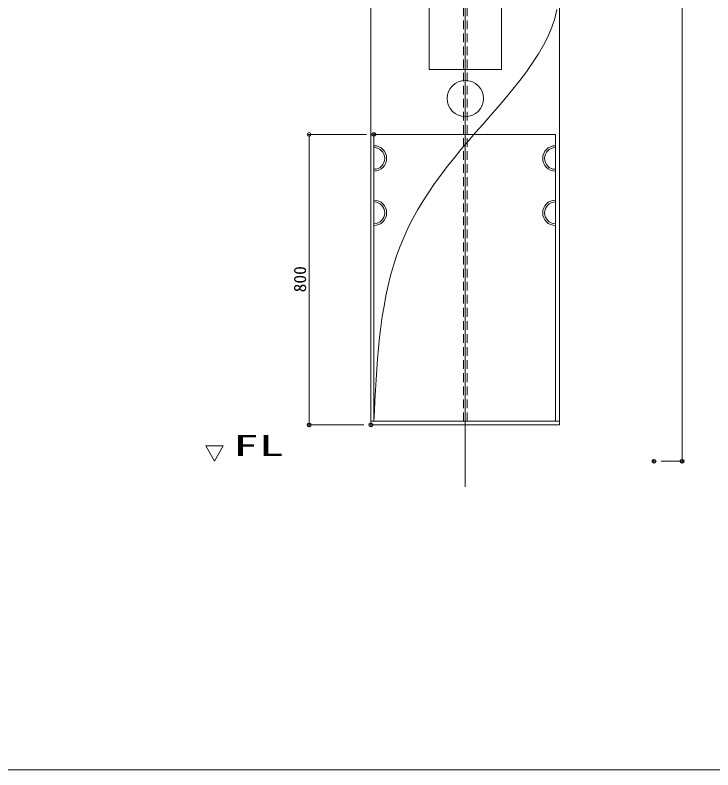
# Model space of a CAD drawing. Units: millimetres, scale not verified. Extents: x -2000 to 2000, y -1385 to 1385.
# Drawn here: x -769 to 192, y -1385 to -345 of the extents above; entities that cross this region are included whole.
import ezdxf
from ezdxf.enums import TextEntityAlignment as Align

# ---------------------------------------------------------------- set-up
doc = ezdxf.new("R2010")
doc.units = ezdxf.units.MM
doc.header["$LTSCALE"] = 10
doc.header["$PDMODE"] = 32
doc.header["$PDSIZE"] = 5
doc.linetypes.add('DASHED1', pattern=[1.8, 1.2, -0.6])
doc.linetypes.add('LONG_DOUBLE_CHAIN', pattern=[21.8, 18, -1, 0.6, -0.6, 0.6, -1])
for name, color, linetype, lineweight in [('0-0_zumenwaku', 5, 'Continuous', 9), ('0-1_moji', 2, 'Continuous', 9), ('0-2_0', 4, 'Continuous', 9), ('0-3_sunpou', 1, 'Continuous', 9), ('0-6_center', 5, 'Continuous', 9), ('1-C_A_5', 4, 'LONG_DOUBLE_CHAIN', 9)]:
    doc.layers.add(name, color=color, linetype=linetype, lineweight=lineweight)
doc.layers.add('0-4_DEFPOINTS', color=7, linetype='Continuous')
doc.styles.add('ＭＳ ゴシック', font='')
doc.styles.get('ＭＳ ゴシック').set_extended_font_data('MS Gothic')

# ---------------------------------------------------------------- blocks, each defined once
blk = doc.blocks.new('_ORIGIN')
at = {"layer": '0-2_0', "color": 1}
blk.add_line((0, 0), (-10, 0), dxfattribs=at)
blk.add_circle((0, 0), 5, dxfattribs=at)

msp = doc.modelspace()

# ---------------------------------------------------------------- linework, layer by layer
at = {"layer": '0-0_zumenwaku'}
msp.add_lwpolyline([(-2000.14, -1385.01), (1999.86, -1385.01), (1999.86, 1384.99), (-2000.14, 1384.99)], close=True, dxfattribs=at)
at = {"layer": '0-2_0'}
for p, q in [((-279.03, -909.83), (-279.03, 446.67)), ((-19.03, 446.67), (-19.03, -909.83)), ((-24.91, -509.83), (-274.91, -509.83)), ((-274.91, -509.83), (-274.91, -904.83)), ((-24.91, -509.83), (-24.91, -904.83)), ((-19.03, -904.83), (-279.03, -904.83)), ((-19.03, -909.83), (-279.03, -909.83))]:
    msp.add_line(p, q, dxfattribs=at)
at = {"layer": '0-2_0', "linetype": 'DASHED1'}
for p, q in [((-151.53, -904.83), (-151.53, 342.17)), ((-146.53, -904.83), (-146.53, 342.17))]:
    msp.add_line(p, q, dxfattribs=at)
at = {"layer": '0-2_0'}
msp.add_lwpolyline([(-199.03, -420.33), (-99.03, -420.33), (-99.03, -320.33), (-199.03, -320.33)], close=True, dxfattribs=at)
for points in [[(-22.76, -337.58), (-25.69, -349.92), (-29.83, -362.24), (-35.06, -374.53), (-41.28, -386.8), (-48.39, -399.03), (-56.28, -411.23), (-64.85, -423.4), (-73.98, -435.52), (-83.58, -447.61), (-93.54, -459.65), (-103.76, -471.64), (-114.12, -483.58)], [(-114.12, -483.58), (-124.53, -495.46), (-134.87, -507.29), (-145.05, -519.07), (-154.96, -530.78), (-164.56, -542.45), (-173.82, -554.12), (-182.73, -565.8), (-191.26, -577.54), (-199.4, -589.36), (-207.13, -601.3), (-214.41, -613.38), (-221.25, -625.63), (-227.61, -638.08), (-233.47, -650.78), (-238.82, -663.73), (-243.64, -676.97), (-247.98, -690.46), (-251.85, -704.18), (-255.29, -718.09), (-258.33, -732.17), (-261.01, -746.4), (-263.34, -760.73), (-265.37, -775.15), (-267.12, -789.63), (-268.63, -804.14), (-269.92, -818.64), (-271.03, -833.12), (-271.99, -847.54), (-272.83, -861.91), (-273.57, -876.24), (-274.26, -890.55), (-274.91, -904.83)]]:
    msp.add_lwpolyline(points, dxfattribs=at)
msp.add_circle((-149.03, -460.33), 25, dxfattribs=at)
for centre, radius, start, end in [((-274.91, -542.83), 17.5, 270, 90), ((-274.91, -542.83), 15, 270, 90), ((-24.91, -542.83), 17.5, 90, 270), ((-24.91, -542.83), 15, 90, 270), ((-274.91, -617.83), 17.5, 270, 90), ((-274.91, -617.83), 15, 270, 90), ((-24.91, -617.83), 17.5, 90, 270), ((-24.91, -617.83), 15, 90, 270)]:
    msp.add_arc(centre, radius, start, end, dxfattribs=at)
at = {"layer": '0-3_sunpou'}
for p, q in [((149.58, 450.67), (149.58, -954.83)), ((-284.91, -509.83), (-366.59, -509.83)), ((-364.09, -514.83), (-364.09, -904.83)), ((-289.03, -909.83), (-366.59, -909.83)), ((120.88, -959.83), (152.08, -959.83))]:
    msp.add_line(p, q, dxfattribs=at)
at = {"layer": '0-3_sunpou', "color": 7}
for p, q in [((-494.53, -959.83), (-506.67, -938.81)), ((-482.39, -938.81), (-506.67, -938.81)), ((-494.53, -959.83), (-482.39, -938.81))]:
    msp.add_line(p, q, dxfattribs=at)
at = {"layer": '0-4_DEFPOINTS'}
for p in [(-274.91, -509.83), (-364.09, -909.83), (-279.03, -909.83), (110.88, -959.83), (149.58, -959.83)]:
    msp.add_point(p, dxfattribs=at)
at = {"layer": '0-6_center'}
msp.add_line((-149.03, 489.53), (-149.03, -995.19), dxfattribs=at)
at = {"layer": '1-C_A_5', "color": 2, "linetype": 'Continuous'}
msp.add_line((-151.53, -509.83), (-146.53, -509.83), dxfattribs=at)

# ---------------------------------------------------------------- block references
at = {"layer": '0-3_sunpou', "xscale": 0.5, "yscale": 0.5}
for p, rotation in [((-364.09, -509.83), 90), ((-364.09, -909.83), 270), ((149.58, -959.83), 270)]:
    msp.add_blockref('_ORIGIN', p, dxfattribs=dict(at, rotation=rotation))

# ---------------------------------------------------------------- texts
at = {"layer": '0-1_moji', "style": 'ＭＳ ゴシック', "width": 1.8}
msp.add_text('FL', height=28.89, dxfattribs=at).set_placement((-469.15, -961.39), align=Align.BOTTOM_LEFT)
at = {"layer": '0-3_sunpou', "color": 2, "style": 'ＭＳ ゴシック', "width": 1.05}
msp.add_text('800', height=16.86, rotation=90, dxfattribs=at).set_placement((-363.35, -727.33), align=Align.BOTTOM_LEFT)

doc.saveas('drawing.dxf')
